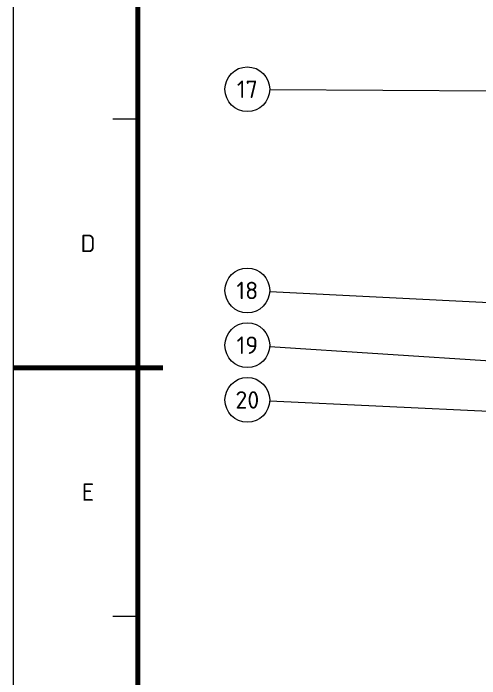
# Model space of a CAD drawing. Header units: millimetres. Extents: x 0 to 594, y 0 to 420.
# Drawn here: x 0 to 93.7, y 147.5 to 281.3 of the extents above; entities that cross this region are included whole.
import ezdxf
from ezdxf.enums import TextEntityAlignment as Align

# ---------------------------------------------------------------- set-up
doc = ezdxf.new("R2010")
doc.units = ezdxf.units.MM
for name, color, linetype, lineweight in [('06-TEXTO', 7, 'CONTINUOUS', 25), ('07-RECUADRO', 7, 'CONTINUOUS', 70), ('08-FINA', 5, 'CONTINUOUS', 18)]:
    doc.layers.add(name, color=color, linetype=linetype, lineweight=lineweight)
doc.styles.add('ISO3098', font='isocpeur.ttf')

msp = doc.modelspace()

# ---------------------------------------------------------------- linework, layer by layer
at = {"layer": '07-RECUADRO'}
msp.add_line((0, 210), (30, 210), dxfattribs=at)
msp.add_lwpolyline([(25, 10), (584, 10), (584, 410), (25, 410)], close=True, dxfattribs=at)
at = {"layer": '08-FINA'}
for p, q in [((51.5, 265.96), (177.95, 265.14)), ((25, 260), (20, 260)), ((51.49, 225.31), (167.15, 219.62)), ((51.49, 214.25), (168.25, 206.72)), ((51.5, 203.33), (166.85, 197.97)), ((25, 160), (20, 160))]:
    msp.add_line(p, q, dxfattribs=at)
msp.add_lwpolyline([(0, 0), (594, 0), (594, 420), (0, 420)], close=True, dxfattribs=at)
for centre in [(47, 265.99), (47, 225.54), (47, 214.54), (47, 203.54)]:
    msp.add_circle(centre, 4.5, dxfattribs=at)

# ---------------------------------------------------------------- texts
at = {"layer": '06-TEXTO', "style": 'ISO3098'}
for s, p in [('17', (47, 265.99)), ('D', (15, 235)), ('18', (47, 225.54)), ('19', (47, 214.54)), ('20', (47, 203.54)), ('E', (15, 185))]:
    msp.add_text(s, height=3.5, dxfattribs=at).set_placement(p, align=Align.MIDDLE_CENTER)

doc.saveas('drawing.dxf')
